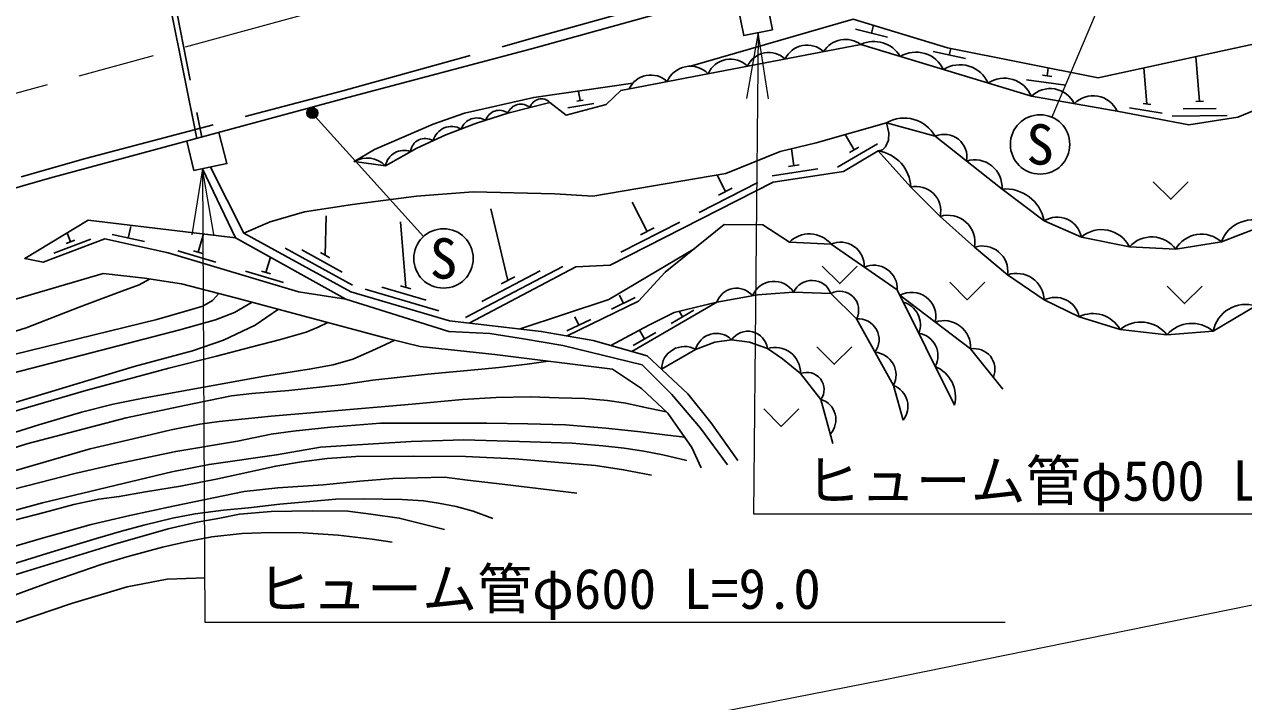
# Model space of a CAD drawing. Units: millimetres at full size, sheet at 1:1000; details may follow other scales. Extents: x 40000 to 680000, y 20000 to 380000.
# Drawn here: x 124098 to 179503, y 245161 to 275943 of the extents above; entities that cross this region are included whole.
import ezdxf
from ezdxf.enums import TextEntityAlignment as Align

# ---------------------------------------------------------------- set-up
doc = ezdxf.new("R2010")
doc.units = ezdxf.units.MM
doc.header["$LTSCALE"] = 1000
doc.linetypes.add('CHAIN', pattern=[18.5, 12, -1.5, 3.5, -1.5])
doc.linetypes.add('DASHED', pattern=[7.5, 6, -1.5])
for name, color, linetype, lineweight in [('M-BGD', 7, 'Continuous', 25), ('M-BMK', 2, 'CHAIN', 13), ('M-STR-HTXT', 7, 'Continuous', 13), ('M-STR-STRC', 7, 'Continuous', 25)]:
    doc.layers.add(name, color=color, linetype=linetype, lineweight=lineweight)
doc.styles.add('ＭＳ ゴシック', font='')
doc.styles.get('ＭＳ ゴシック').set_extended_font_data('MS Gothic')

# ---------------------------------------------------------------- blocks, each defined once
blk = doc.blocks.new('open_arrow')
at = {"color": 0, "linetype": 'Continuous', "lineweight": -2}
blk.add_lwpolyline([(7.5, 1.25), (0, 0), (7.5, -1.25)], dxfattribs=at)

msp = doc.modelspace()

# ---------------------------------------------------------------- hatches: boundary and pattern name
at = {"layer": 'M-STR-HTXT'}
msp.add_hatch(color=256, dxfattribs=at).paths.add_polyline_path([(137402, 272032, -1), (136963, 271793, -0.41421), (137063, 272132, -0.41421)])

# ---------------------------------------------------------------- linework, layer by layer
at = {"layer": 'M-BGD', "linetype": 'DASHED'}
for p, q in [((130469, 279297), (132155, 270818)), ((131928, 270757), (130231, 279230))]:
    msp.add_line(p, q, dxfattribs=at)
at = {"layer": 'M-BGD'}
for p, q in [((161871, 275718), (163327, 275359)), ((162599, 275539), (162689, 275901)), ((166129, 274548), (166194, 274848)), ((165396, 274706), (166862, 274390)), ((177504, 272445), (177327, 274483)), ((170576, 273601), (170626, 273969)), ((175111, 272324), (174976, 273973)), ((169643, 273425), (171427, 273183)), ((170368, 273630), (170784, 273573)), ((149349, 272480), (149281, 272894)), ((148795, 272146), (149979, 272340)), ((149210, 272457), (149487, 272502)), ((174321, 272155), (175800, 271902)), ((174939, 272354), (175284, 272295)), ((176757, 272109), (178257, 272122)), ((177329, 272444), (177679, 272447)), ((176260, 271774), (178759, 271797)), ((161804, 270241), (161397, 270937)), ((161050, 269452), (162862, 270513)), ((159069, 269521), (158952, 270284)), ((161593, 270117), (162016, 270365)), ((158077, 269065), (160153, 269384)), ((158827, 269484), (159311, 269558)), ((154757, 267393), (157430, 268754)), ((155957, 268341), (155575, 269092)), ((155645, 268182), (156269, 268499)), ((152405, 266532), (151725, 267869)), ((137767, 265454), (137813, 267246)), ((146071, 264309), (145296, 267561)), ((128822, 266233), (128937, 266760)), ((141429, 263994), (141187, 266967)), ((151205, 265585), (153878, 266946)), ((152094, 266374), (152717, 266691)), ((125430, 265541), (127115, 266176)), ((126002, 265981), (126395, 266129)), ((126198, 266055), (126043, 266467)), ((128089, 266392), (129555, 266073)), ((131989, 265595), (132237, 266422)), ((131067, 265651), (132791, 265135)), ((131788, 265655), (132191, 265534)), ((135943, 265767), (139015, 264089)), ((136701, 265695), (138544, 264688)), ((137552, 265572), (137982, 265337)), ((135075, 264671), (135282, 265362)), ((144139, 262614), (148563, 264943)), ((134153, 264728), (135877, 264212)), ((134874, 264731), (135276, 264611)), ((144884, 263345), (147539, 264742)), ((145762, 264146), (146381, 264472)), ((139581, 263912), (142939, 262924)), ((140337, 264003), (142352, 263410)), ((141194, 264063), (141664, 263925)), ((150782, 262998), (151861, 263524)), ((151322, 263261), (151138, 263638)), ((149294, 262272), (149110, 262650)), ((153483, 262344), (154521, 262946)), ((154002, 262645), (153853, 262901)), ((148755, 262009), (149833, 262535)), ((151757, 261343), (152795, 261945)), ((152276, 261644), (152065, 262008))]:
    msp.add_line(p, q, dxfattribs=at)
at = {"layer": 'M-BGD', "linetype": 'DASHED'}
msp.add_lwpolyline([(78878, 253525), (88195, 257243), (94366, 259532), (101422, 262113), (108840, 264585), (116728, 266982), (126880, 269843), (138577, 272928), (147026, 275264), (158908, 278572), (167488, 280782), (173945, 282379), (180888, 284170), (191038, 286726), (199091, 288777), (205152, 290331), (211376, 291918), (229535, 296525), (243358, 300054), (261963, 304859), (270784, 305311), (289973, 306255), (299428, 306740)], dxfattribs=at)
at = {"layer": 'M-BGD'}
for points in [[(79069, 253117), (88139, 256741), (94526, 259112), (101570, 261688), (108977, 264156), (116855, 266551), (125242, 268946), (138794, 272616), (147144, 274829), (159025, 278137), (167599, 280345), (174055, 281942), (181000, 283735), (191187, 286385), (199209, 288470), (205404, 290035), (211502, 291599), (229621, 296236), (243414, 299756), (262475, 304523), (270823, 305012), (290041, 306023), (299428, 306488)], [(184051, 281367), (184371, 281459), (185672, 281413), (187178, 281185), (188183, 280797), (188936, 280227), (185330, 277855), (184942, 277763), (181883, 276531), (180149, 275094), (172890, 273520), (166054, 274876), (161756, 276185), (154364, 274041)], [(151748, 273278), (147246, 272623), (144097, 271911), (142672, 271406), (140005, 270257), (139083, 269703), (140509, 269520), (141934, 270324), (143244, 270921), (144646, 271449), (146071, 271909), (147979, 272391), (148715, 271817), (150530, 272299), (151198, 272940), (162110, 275033), (169859, 272675), (173752, 271997), (177020, 271377), (179246, 271731), (182844, 273205)], [(131486, 270637), (131806, 269303), (133299, 269613), (132936, 271029)], [(134073, 266447), (135263, 266962), (136834, 267419), (139006, 267761), (141921, 268133), (144493, 268333), (148208, 268247), (149923, 268133), (155981, 269161), (158450, 270161), (160079, 270561), (163280, 271475)], [(163280, 271475), (163383, 271011), (163359, 270681), (163230, 270375), (163095, 270245), (162900, 270188)], [(163280, 271475), (165492, 270859), (168524, 268457), (170436, 267010), (172129, 266273), (174314, 265836), (176418, 265727), (178493, 266054), (180624, 266873)], [(180060, 263144), (178121, 261997), (176017, 261833), (173887, 262079), (172030, 262652), (170446, 263417), (168779, 264563), (167277, 265819), (165713, 267212), (164375, 268550), (162900, 270188), (161315, 269260), (158120, 268768), (150714, 264998), (149157, 264916), (144313, 262367)], [(132195, 269384), (133697, 266248), (138704, 263448), (143385, 261985), (145255, 261889), (146773, 261654), (148563, 261347), (152178, 260462), (153515, 259125), (154817, 257590), (156046, 255928)], [(132552, 269458), (134073, 266447), (138937, 263789), (143414, 262472), (147585, 261986), (149949, 261577), (152403, 260873), (154244, 259146), (155290, 257852), (156517, 256125)], [(175394, 268793), (176190, 267997), (176985, 268793)], [(133697, 266248), (127004, 267047), (124118, 265305), (124946, 265134), (127747, 266191), (130633, 265562), (136549, 263791), (138704, 263448)], [(148767, 261781), (152010, 263362), (153219, 264676), (155899, 266847), (157652, 266830), (158861, 266042), (160753, 265954), (163767, 263870), (166360, 258634)], [(146626, 262098), (150660, 263432), (154559, 265762)], [(160352, 264956), (161148, 264160), (161943, 264956)], [(81930, 247001), (86056, 247975), (89350, 249774), (92951, 250433), (97607, 253462), (99671, 256403), (127674, 264621), (129552, 264403), (131242, 264150), (133750, 263502), (140597, 261672), (142090, 261306), (145471, 260940), (150825, 260264), (152149, 259391), (153332, 258265), (154431, 256716), (154854, 255786)], [(99471, 256117), (100267, 256076), (101118, 256088), (102176, 256210), (104108, 256708), (106685, 257412), (110429, 258324), (121937, 261451), (124173, 262155), (126586, 263094), (128530, 263811), (129321, 264103), (129782, 264369)], [(151708, 261072), (155567, 263310), (157406, 263643), (159053, 263765), (160748, 263714), (161910, 262557), (163592, 259527), (164030, 257951)], [(166146, 264223), (166941, 263428), (167737, 264223)], [(176022, 264049), (176818, 263253), (177613, 264049)], [(97607, 253462), (99949, 254087), (102465, 254767), (104982, 255350), (108871, 256310), (113375, 257162), (118164, 258402), (123032, 259946), (127140, 261015), (131159, 262062), (132788, 262512), (133651, 262852), (134442, 263317)], [(132942, 263711), (132651, 263398), (132214, 263131), (131581, 262949), (130111, 262523), (120703, 260227), (113535, 258318), (107105, 256508), (105042, 256067), (102867, 255702), (100253, 255314), (98759, 255104)], [(150751, 261347), (152475, 262276), (153632, 262849), (155567, 263310)], [(163885, 263631), (167096, 261191), (168568, 259370)], [(135641, 262997), (134587, 262269), (133152, 261589), (131742, 261103), (129080, 260386), (121100, 257990), (119435, 257589), (111826, 255791), (106433, 254559), (103297, 253757), (99456, 252700), (97224, 252163), (96336, 252029), (95347, 251992)], [(92951, 250433), (94671, 250450), (96956, 250778), (98950, 251203), (101344, 251871), (105295, 253098), (108562, 254061), (109972, 254462), (114360, 255604), (118748, 256770), (123520, 258317), (126887, 259301), (130655, 260321), (132825, 260859), (134393, 261272), (135730, 261624), (136909, 261952), (137456, 262183), (137890, 262396)], [(140925, 261591), (139887, 261107), (139030, 260733), (138125, 260476), (137041, 260265), (135014, 259954), (129494, 258954), (128137, 258682), (126695, 258323), (124761, 257739), (114228, 254423), (105395, 251871), (99126, 250388), (97801, 250131), (95851, 249648), (93730, 249079), (84960, 246855), (82261, 246294)], [(153049, 260267), (154603, 261173), (155479, 261506), (156232, 261611), (157056, 261506), (157862, 261208), (158545, 260736), (159369, 260070), (160297, 258897), (160841, 256900)], [(160108, 261293), (160903, 260498), (161699, 261293)], [(122828, 256439), (124216, 256876), (128722, 258057), (131371, 258623), (133513, 259062), (134441, 259163), (136117, 259303), (138608, 259578), (139928, 259768), (142422, 260037), (144886, 260278), (145656, 260353), (146949, 260495), (147893, 260634)], [(153265, 258329), (152175, 258567), (151426, 258719), (150590, 258841), (149560, 258937), (148386, 258963), (147095, 259015), (145539, 258989), (144004, 258893), (141715, 258687), (137827, 258343), (135316, 258140), (132946, 257891), (132076, 257773), (130774, 257508), (129292, 257173), (127086, 256658), (123643, 255651)], [(157700, 258468), (158495, 257672), (159291, 258468)], [(121881, 254378), (124263, 254984), (126396, 255527), (128313, 255976), (130978, 256531), (133776, 257001), (135309, 257312), (136310, 257452), (138011, 257632), (140278, 257815), (141982, 257813), (145106, 257813), (146970, 257790), (148693, 257736), (150524, 257596), (152091, 257425), (153323, 257269), (154105, 257175)], [(154200, 256115), (153109, 256380), (152246, 256546), (151348, 256676), (150391, 256788), (148987, 256901), (146595, 256990), (144071, 257067), (141674, 256986), (138743, 256806), (137552, 256723), (135549, 256384), (132493, 255942), (130793, 255599), (124918, 254201), (117346, 252133)], [(123703, 253416), (124999, 253759), (126341, 254122), (127484, 254366), (128408, 254481), (129609, 254694), (131187, 254953), (132886, 255287), (134349, 255612), (135523, 255868), (136686, 256056), (137857, 256212), (139167, 256309), (141781, 256312), (144138, 256308), (146393, 256190), (148203, 256046), (150049, 255887), (151325, 255703), (152589, 255451)], [(149200, 254633), (145807, 255047), (144234, 255231), (143184, 255368), (141963, 255328), (140840, 255296), (139349, 255184), (137670, 255007), (135616, 254877), (134092, 254714), (130854, 254042), (128887, 253626), (127140, 253211), (124859, 252575), (122311, 251834)], [(123075, 251260), (125314, 251951), (127427, 252586), (128508, 252911), (129532, 253186), (130834, 253502), (131861, 253701), (133141, 253869), (134276, 253974), (135711, 254138), (137063, 254264), (138246, 254366), (139521, 254381), (141272, 254343), (142234, 254280), (142910, 254183), (143717, 254023), (144496, 253822), (145390, 253479)], [(143184, 252977), (141134, 253504), (139835, 253684), (138804, 253820), (137191, 253826), (135309, 253805), (133875, 253684), (132974, 253499), (131953, 253320), (130634, 253020), (128147, 252304), (122622, 250601)], [(120415, 248798), (124343, 250264), (125397, 250631), (127583, 251394), (128760, 251746), (130372, 252178), (131518, 252438), (132618, 252652), (133994, 252805), (135293, 252850), (136760, 252835), (138365, 252728), (139909, 252545), (140810, 252407)], [(132315, 250780), (130588, 250719), (128770, 250383), (126233, 249619), (122167, 248244), (118262, 247018), (113203, 245200), (108236, 243428), (104543, 242338), (100554, 241254), (96535, 240123), (93478, 239253), (90630, 238440), (89392, 238089), (88199, 237875), (86855, 237738), (86278, 237707)]]:
    msp.add_lwpolyline(points, dxfattribs=at)
msp.add_lwpolyline([(156513, 276769), (157815, 277037), (158091, 275701), (156789, 275432)], close=True, dxfattribs=at)
for centre, radius, start, end in [((159666, 273896), 1106, 47.2191, 154.4941), ((161415, 274081), 1179, 53.8854, 147.8279), ((162702, 273764), 1400, 31.1164, 115.036), ((156183, 273248), 1111, 45.7699, 155.9433), ((157932, 273588), 1076, 46.8408, 154.8724), ((164609, 273286), 1395, 25.6476, 120.5049), ((154358, 272905), 1136, 44.5095, 157.2038), ((166616, 272715), 1394, 23.6098, 122.5427), ((152562, 272552), 1090, 46.6654, 155.0478), ((168630, 272165), 1331, 22.5252, 123.6272), ((170712, 271815), 1211, 25.463, 134.7796), ((172664, 271509), 1192, 24.1615, 136.0811), ((145682, 271380), 657, 53.7022, 162.0366), ((146664, 271683), 634, 49.1821, 159.1998), ((147592, 272029), 530, 43.0923, 165.2896), ((144666, 270921), 768, 59.3616, 159.9007), ((164077, 270056), 1627, 29.5683, 119.3241), ((143510, 270429), 872, 60.0858, 164.7448), ((165899, 269909), 1034, 350.0491, 113.1677), ((142315, 270084), 674, 58.3879, 173.4966), ((139677, 268692), 1173, 44.8793, 120.424), ((141350, 269355), 858, 69.9345, 168.9289), ((162656, 268485), 1720, 2.1501, 81.8563), ((167283, 268541), 1244, 356.1141, 107.1027), ((164624, 267461), 1117, 347.1264, 102.9054), ((168680, 266676), 1788, 10.7742, 94.9948), ((166073, 266042), 1224, 349.5011, 107.1118), ((171033, 266067), 1116, 10.6231, 122.3357), ((179908, 265555), 1500, 61.4883, 160.5652), ((173050, 265195), 1418, 26.8896, 130.5029), ((159768, 265148), 1273, 39.2759, 135.4257), ((161186, 264970), 1075, 356.9013, 113.7731), ((175322, 264925), 1358, 36.1996, 137.8562), ((177585, 265068), 1341, 47.3586, 150.5769), ((167625, 264709), 1163, 352.7928, 107.4229), ((162688, 263920), 1080, 357.3416, 113.3328), ((159890, 263393), 916, 20.4916, 156.0192), ((169175, 263353), 1272, 2.8417, 108.0915), ((156460, 263007), 944, 39.2497, 161.2527), ((158163, 263221), 1044, 31.4274, 158.4847), ((161154, 262960), 856, 331.9206, 118.3296), ((164413, 262660), 1106, 346.9786, 118.5458), ((163731, 262284), 1083, 339.1385, 73.5563), ((170944, 262426), 1109, 11.782, 116.7044), ((179600, 261708), 1508, 72.2445, 168.9401), ((172656, 261384), 1414, 29.4257, 116.2685), ((161989, 261610), 950, 323.3079, 94.7723), ((165885, 261264), 1213, 356.5218, 109.0025), ((174831, 260903), 1508, 38.0992, 128.7443), ((177152, 260852), 1500, 49.7642, 139.142), ((155543, 260927), 972, 44.7877, 165.2892), ((156970, 261096), 899, 7.1806, 145.0519), ((164594, 260889), 1020, 331.1505, 81.5443), ((154101, 260249), 1052, 61.4718, 179.0113), ((158205, 260096), 1164, 358.7391, 107.1267), ((162666, 260004), 1042, 332.7647, 85.3156), ((167261, 260263), 943, 337.7776, 100.1089), ((159659, 259346), 780, 324.8594, 111.863), ((164902, 259009), 1506, 345.5681, 67.1267), ((163239, 258580), 1011, 321.5061, 69.5588), ((160019, 257980), 958, 317.3627, 73.0788)]:
    msp.add_arc(centre, radius, start, end, dxfattribs=at)
at = {"layer": 'M-BMK'}
msp.add_lwpolyline([(98668, 265018), (113573, 270045), (172322, 286112), (269026, 310641), (282043, 313111)], dxfattribs=at)
at = {"layer": 'M-STR-HTXT'}
for p, q in [((175153, 282014), (170783, 271728)), ((137182, 271913), (142241, 266306))]:
    msp.add_line(p, q, dxfattribs=at)
for points in [[(157440, 275567), (157233, 253690), (195156, 253690)], [(132195, 269384), (132306, 248776), (168668, 248776)], [(89175, 231441), (98284, 233243), (117367, 237051), (125811, 238729), (144238, 242435), (163135, 246147), (183484, 250285), (211589, 255785), (234435, 260575), (255469, 264545), (276907, 266749), (288562, 267640), (298052, 267958), (304078, 268280), (311148, 268408), (316370, 268535), (323058, 268535), (329618, 268344), (338535, 268344), (357834, 267167), (383389, 264660), (403427, 261641), (422157, 258018), (444411, 253187)]]:
    msp.add_lwpolyline(points, dxfattribs=at)
msp.add_circle((137182, 271913), 250, dxfattribs=at)
at = {"layer": 'M-STR-STRC'}
for centre in [(170255, 270486), (143146, 265304)]:
    msp.add_circle(centre, 1350, dxfattribs=at)

# ---------------------------------------------------------------- block references
at = {"layer": 'M-STR-HTXT', "xscale": 400, "yscale": 400}
for p, rotation in [((157440, 275567), 269.5), ((132195, 269384), 270.3)]:
    msp.add_blockref('open_arrow', p, dxfattribs=dict(at, rotation=rotation))

# ---------------------------------------------------------------- texts
at = {"layer": 'M-STR-HTXT', "style": 'ＭＳ ゴシック'}
for s, p in [('ヒューム管φ500 L=10.5', (159598, 253740)), ('ヒューム管φ600 L=9.0', (134671, 248826))]:
    msp.add_text(s, height=1833, dxfattribs=at).set_placement(p, align=Align.BOTTOM_LEFT)
at = {"layer": 'M-STR-STRC', "style": 'ＭＳ ゴシック'}
for p in [(170255, 270486), (143146, 265304)]:
    msp.add_text('S', height=1833, dxfattribs=at).set_placement(p, align=Align.MIDDLE_CENTER)

doc.saveas('drawing.dxf')
